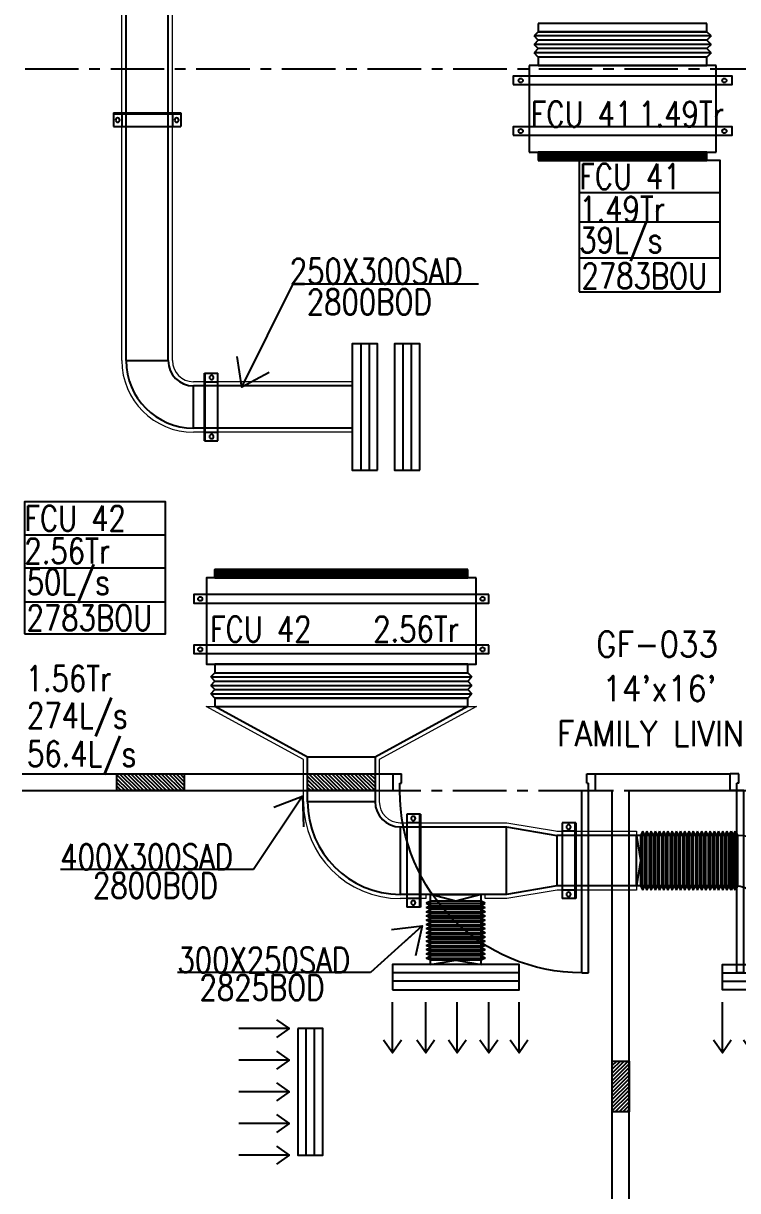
# Model space of a CAD drawing. Header units: millimetres. Extents: x -1288794 to 2153086, y -2701644 to -1335282.
# Drawn here: x 1116171 to 1120409, y -1507341 to -1500419 of the extents above; entities that cross this region are included whole.
import ezdxf

# ---------------------------------------------------------------- set-up
doc = ezdxf.new("R2010")
doc.units = ezdxf.units.MM
doc.header["$LTSCALE"] = 100
doc.linetypes.add('CENTER', pattern=[50.8, 31.75, -6.35, 6.35, -6.35])
for name, color, linetype in [('A-ANNO-TEXT', 8, 'Continuous'), ('A-DOOR', 4, 'Continuous'), ('A-GRID', 253, 'CENTER'), ('A-WALL-FULL', 8, 'Continuous'), ('AC-FD', 1, 'Continuous'), ('AC-SAD', 3, 'Continuous'), ('AC-SAD TEXT', 3, 'Continuous'), ('AC-WALL OPENING', 1, 'Continuous'), ('FCU-AC', 160, 'Continuous'), ('M-HANGER', 30, 'Continuous'), ('RETURN GRILL RIGHT', 1, 'Continuous'), ('SAD RIGHT', 3, 'Continuous'), ('SUPPLY GRILL RIGHT', 3, 'Continuous')]:
    doc.layers.add(name, color=color, linetype=linetype)
doc.layers.add('INSULATION', color=1, linetype='Continuous', lineweight=5)
doc.styles.add('ROMANS', font='romans.shx', dxfattribs={"width": 0.8})
doc.styles.add('SIMPLEX', font='simplex.shx', dxfattribs={"width": 0.8})
doc.dimstyles.new('100 of DIM2', dxfattribs={"dimscale": 0, "dimtxt": 200, "dimasz": 150, "dimexe": 75, "dimexo": 200, "dimgap": 75, "dimtad": 1, "dimdec": 0, "dimrnd": 5, "dimzin": 0, "dimdsep": 46, "dimtxsty": 'ROMANS', "dimblk": 'ARCHTICK', "dimcen": 100, "dimclrd": 94, "dimclre": 94, "dimclrt": 2, "dimadec": 0, "dimazin": 0, "dimtfac": 1, "dimtdec": 0, "dimtofl": 0, "dimtmove": 2, "dimatfit": 3, "dimldrblk": 'OPEN90', "dimfxl": 75, "dimtolj": 1, "dimtzin": 0, "dimarcsym": 0})

# ---------------------------------------------------------------- blocks, each defined once
blk = doc.blocks.new('D-120-R1')
for p, q in [((-80, 1180), (-40, 1180)), ((-80, 1180), (-80, 100)), ((-40, 1180), (-40, 55)), ((-1200, 100), (-1160, 100)), ((-1200, 100), (-1200, 0)), ((-1160, 100), (-1160, 55)), ((-80, 100), (0, 100)), ((0, 100), (0, 0)), ((-1160, 55), (-1150, 55)), ((-1150, 55), (-1150, 0)), ((-50, 55), (-40, 55)), ((-50, 55), (-50, 0)), ((-50, 0), (0, 0)), ((-1200, 0), (-1150, 0))]:
    blk.add_line(p, q)
at = {"linetype": 'Continuous'}
blk.add_arc((-80, 100), 1080, 90, 180, dxfattribs=at)
blk = doc.blocks.new('_ArchTick')
at = {"color": 0, "linetype": 'ByBlock', "const_width": 0.15}
blk.add_lwpolyline([(-0.5, -0.5), (0.5, 0.5)], dxfattribs=at)
blk = doc.blocks.new('fcu-1    1.5 tr')
h = blk.add_hatch()
h.set_pattern_fill('NET', color=3)
h.paths.add_polyline_path([(78733.2, -1589178.7), (77733.2, -1589178.7), (77733.2, -1589228.7), (78733.2, -1589228.7)])
at = {"color": 3}
blk.add_lwpolyline([(77733.2, -1589228.7), (78733.2, -1589228.7), (78733.2, -1589178.7), (77733.2, -1589178.7)], close=True, dxfattribs=at)
at = {"layer": 'FCU-AC', "color": 1}
for p, q in [((78733.2, -1588415.7), (77733.2, -1588415.7)), ((77733.2, -1588415.7), (77733.2, -1588465.7)), ((78733.2, -1588465.7), (78733.2, -1588415.7)), ((77733.2, -1588465.7), (78733.2, -1588465.7)), ((78733.2, -1588615.7), (77733.2, -1588615.7)), ((77733.2, -1588615.7), (77733.2, -1588665.7)), ((77733.2, -1588665.7), (78733.2, -1588665.7)), ((78733.2, -1588665.7), (78733.2, -1588615.7))]:
    blk.add_line(p, q, dxfattribs=at)
at = {"layer": 'FCU-AC', "color": 5}
for p, q in [((77733.2, -1588465.7), (77708.2, -1588490.7)), ((78758.2, -1588490.7), (77708.2, -1588490.7)), ((77733.2, -1588515.7), (77708.2, -1588490.7)), ((77733.2, -1588515.7), (77708.2, -1588540.7)), ((78733.2, -1588515.7), (77733.2, -1588515.7)), ((78758.2, -1588490.7), (78733.2, -1588465.7)), ((78758.2, -1588490.7), (78733.2, -1588515.7)), ((78758.2, -1588540.7), (78733.2, -1588515.7)), ((78758.2, -1588540.7), (77708.2, -1588540.7)), ((77733.2, -1588565.7), (77708.2, -1588540.7)), ((77733.2, -1588565.7), (77708.2, -1588590.7)), ((78758.2, -1588590.7), (77708.2, -1588590.7)), ((77733.2, -1588615.7), (77708.2, -1588590.7)), ((78733.2, -1588565.7), (77733.2, -1588565.7)), ((78758.2, -1588540.7), (78733.2, -1588565.7)), ((78758.2, -1588590.7), (78733.2, -1588565.7)), ((78758.2, -1588590.7), (78733.2, -1588615.7))]:
    blk.add_line(p, q, dxfattribs=at)
at = {"layer": 'FCU-AC'}
for p, q in [((78733.2, -1588465.7), (77733.2, -1588465.7)), ((78788.2, -1588665.7), (77678.2, -1588665.7)), ((77678.2, -1588665.7), (77678.2, -1589178.7)), ((78788.2, -1589178.7), (78788.2, -1588665.7)), ((77678.2, -1589178.7), (78788.2, -1589178.7))]:
    blk.add_line(p, q, dxfattribs=at)
at = {"layer": 'FCU-AC', "color": 2}
for p, q in [((78733.2, -1588515.7), (77733.2, -1588515.7)), ((78733.2, -1588565.7), (77733.2, -1588565.7))]:
    blk.add_line(p, q, dxfattribs=at)
at = {"layer": 'FCU-AC', "color": 6}
for points in [[(77583.2, -1588778.7), (78883.2, -1588778.7), (78883.2, -1588728.7), (77583.2, -1588728.7)], [(77583.2, -1589078.7), (78883.2, -1589078.7), (78883.2, -1589028.7), (77583.2, -1589028.7)]]:
    blk.add_lwpolyline(points, close=True, dxfattribs=at)
for centre in [(77629.1, -1588754.6), (78837.3, -1588754.6), (77629.1, -1589054.6), (78837.3, -1589054.6)]:
    blk.add_circle(centre, 12.5, dxfattribs=at)
blk = doc.blocks.new('fcu 2.5 tr')
h = blk.add_hatch()
h.set_pattern_fill('NET', color=3)
h.paths.add_polyline_path([(83171.5, -1587743.1), (81671.5, -1587743.1), (81671.5, -1587793.1), (83171.5, -1587793.1)])
at = {"layer": 'FCU-AC', "color": 1}
for p, q in [((83171.5, -1586980.1), (81671.5, -1586980.1)), ((81671.5, -1586980.1), (81671.5, -1587030.1)), ((83171.5, -1587030.1), (83171.5, -1586980.1)), ((81671.5, -1587030.1), (83171.5, -1587030.1)), ((83171.5, -1587180.1), (81671.5, -1587180.1)), ((81671.5, -1587180.1), (81671.5, -1587230.1)), ((83171.5, -1587230.1), (83171.5, -1587180.1)), ((81671.5, -1587230.1), (83171.5, -1587230.1))]:
    blk.add_line(p, q, dxfattribs=at)
at = {"layer": 'FCU-AC'}
for p, q in [((81671.5, -1587030.1), (81646.5, -1587055.1)), ((83196.5, -1587055.1), (81646.5, -1587055.1)), ((81671.5, -1587080.1), (81646.5, -1587055.1)), ((83171.5, -1587030.1), (81671.5, -1587030.1)), ((83196.5, -1587055.1), (83171.5, -1587030.1)), ((83196.5, -1587055.1), (83171.5, -1587080.1)), ((81671.5, -1587080.1), (81646.5, -1587105.1)), ((83196.5, -1587105.1), (81646.5, -1587105.1)), ((81671.5, -1587130.1), (81646.5, -1587105.1)), ((81671.5, -1587130.1), (81646.5, -1587155.1)), ((83171.5, -1587080.1), (81671.5, -1587080.1)), ((83171.5, -1587080.1), (81671.5, -1587080.1)), ((83171.5, -1587130.1), (81671.5, -1587130.1)), ((83171.5, -1587130.1), (81671.5, -1587130.1)), ((83196.5, -1587105.1), (83171.5, -1587080.1)), ((83196.5, -1587105.1), (83171.5, -1587130.1)), ((83196.5, -1587155.1), (83171.5, -1587130.1)), ((83196.5, -1587155.1), (81646.5, -1587155.1)), ((81671.5, -1587180.1), (81646.5, -1587155.1)), ((83196.5, -1587155.1), (83171.5, -1587180.1))]:
    blk.add_line(p, q, dxfattribs=at)
blk.add_lwpolyline([(81621.5, -1587743.1), (83221.5, -1587743.1), (83221.5, -1587230.1), (81621.5, -1587230.1)], close=True, dxfattribs=at)
at = {"layer": 'FCU-AC', "color": 6}
for points in [[(81546.5, -1587343.1), (83296.5, -1587343.1), (83296.5, -1587293.1), (81546.5, -1587293.1)], [(81546.5, -1587643.1), (83296.5, -1587643.1), (83296.5, -1587593.1), (81546.5, -1587593.1)]]:
    blk.add_lwpolyline(points, close=True, dxfattribs=at)
at = {"layer": 'FCU-AC', "color": 3}
blk.add_lwpolyline([(81671.5, -1587793.1), (83171.5, -1587793.1), (83171.5, -1587743.1), (81671.5, -1587743.1)], close=True, dxfattribs=at)
at = {"layer": 'FCU-AC', "color": 6}
for centre in [(81584, -1587318.1), (83259, -1587318.1), (81584, -1587618.1), (83259, -1587618.1)]:
    blk.add_circle(centre, 12.5, dxfattribs=at)
blk = doc.blocks.new('*U330')
at = {"linetype": 'Continuous'}
for p, q in [((-37.5, -132.2), (-37.5, 267.8)), ((42.5, 267.8), (-37.5, 267.8)), ((42.5, 217.8), (-37.5, 217.8)), ((37.5, -132.2), (37.5, 267.8)), ((42.5, -132.2), (42.5, 267.8)), ((42.5, -82.2), (-37.5, -82.2)), ((42.5, -132.2), (-37.5, -132.2))]:
    blk.add_line(p, q, dxfattribs=at)
for centre in [(0, 242.8), (0, -107.2)]:
    blk.add_circle(centre, 12.5, dxfattribs=at)
blk = doc.blocks.new('*U639')
at = {"linetype": 'Continuous'}
for p, q in [((-37.5, -150.3), (-37.5, 399.7)), ((42.5, 399.7), (-37.5, 399.7)), ((42.5, 349.7), (-37.5, 349.7)), ((37.5, -150.3), (37.5, 399.7)), ((42.5, -150.3), (42.5, 399.7)), ((42.5, -100.3), (-37.5, -100.3)), ((42.5, -150.3), (-37.5, -150.3))]:
    blk.add_line(p, q, dxfattribs=at)
for centre in [(0, 374.7), (0, -125.3)]:
    blk.add_circle(centre, 12.5, dxfattribs=at)
blk = doc.blocks.new('*U640')
at = {"linetype": 'Continuous'}
for p, q in [((-37.5, -100.3), (-37.5, 349.7)), ((42.5, 349.7), (-37.5, 349.7)), ((37.5, -100.3), (37.5, 349.7)), ((42.5, -100.3), (42.5, 349.7)), ((42.5, 299.7), (-37.5, 299.7)), ((42.5, -50.3), (-37.5, -50.3)), ((42.5, -100.3), (-37.5, -100.3))]:
    blk.add_line(p, q, dxfattribs=at)
for centre in [(0, 324.7), (0, -75.3)]:
    blk.add_circle(centre, 12.5, dxfattribs=at)
blk = doc.blocks.new('grill')
at = {"layer": 'SUPPLY GRILL RIGHT'}
for p, q in [((665706.2, -1490216.7), (665656.2, -1490216.7)), ((665656.2, -1490216.7), (665656.2, -1490966.7)), ((665756.2, -1490216.7), (665706.2, -1490216.7)), ((665706.2, -1490216.7), (665706.2, -1490966.7))]:
    blk.add_line(p, q, dxfattribs=at)
blk.add_lwpolyline([(665756.2, -1490966.7), (665756.2, -1490216.7), (665606.2, -1490216.7), (665606.2, -1490966.7)], close=True, dxfattribs=at)
blk = doc.blocks.new('grillreturn')
at = {"layer": 'RETURN GRILL RIGHT'}
for p, q in [((665656.2, -1489443.6), (665656.2, -1490193.6)), ((665706.2, -1489443.6), (665706.2, -1490193.6))]:
    blk.add_line(p, q, dxfattribs=at)
blk.add_lwpolyline([(665756.2, -1490193.6), (665756.2, -1489443.6), (665606.2, -1489443.6), (665606.2, -1490193.6)], close=True, dxfattribs=at)
blk = doc.blocks.new('*U713')
at = {"linetype": 'Continuous'}
for p, q in [((-37.5, -206.3), (-37.5, 193.7)), ((42.5, 193.7), (-37.5, 193.7)), ((42.5, 143.7), (-37.5, 143.7)), ((37.5, -206.3), (37.5, 193.7)), ((42.5, -206.3), (42.5, 193.7)), ((42.5, -156.3), (-37.5, -156.3)), ((42.5, -206.3), (-37.5, -206.3))]:
    blk.add_line(p, q, dxfattribs=at)
for centre in [(0, 168.7), (0, -181.3)]:
    blk.add_circle(centre, 12.5, dxfattribs=at)
blk = doc.blocks.new('SUPPLY GRILL RIGHT')
at = {"layer": 'SUPPLY GRILL RIGHT'}
for p, q in [((375, 25), (-375, 25)), ((375, -25), (375, 25)), ((375, -25), (-375, -25)), ((375, -75), (375, -25))]:
    blk.add_line(p, q, dxfattribs=at)
blk.add_lwpolyline([(-375, -75), (375, -75), (375, 75), (-375, 75)], close=True, dxfattribs=at)
for points in [[(-375, -450), (-375, -150)], [(-178.5, -450), (-178.5, -150)], [(9, -450), (9, -150)], [(196.5, -450), (196.5, -150)], [(375, -450), (375, -150)]]:
    blk.add_leader(points, dimstyle='100 of DIM2', override={"dimscale": 1, "dimasz": 75, "dimtad": 0, "dimclrd": 0, "dimfxl": 0.2}, dxfattribs=at)
blk = doc.blocks.new('RETURN GRILL RIGHT')
at = {"layer": 'RETURN GRILL RIGHT'}
for p, q in [((375, 25), (-375, 25)), ((375, -25), (-375, -25))]:
    blk.add_line(p, q, dxfattribs=at)
blk.add_lwpolyline([(-375, -75), (375, -75), (375, 75), (-375, 75)], close=True, dxfattribs=at)
for points in [[(-375, -125), (-375, -425)], [(-187.5, -125), (-187.5, -425)], [(0, -125), (0, -425)], [(187.5, -125), (187.5, -425)], [(375, -125), (375, -425)]]:
    blk.add_leader(points, dimstyle='100 of DIM2', override={"dimscale": 1, "dimasz": 75, "dimtad": 0, "dimclrd": 0, "dimfxl": 0.2}, dxfattribs=at)

msp = doc.modelspace()

# ---------------------------------------------------------------- hatches: boundary and pattern name
at = {"layer": 'AC-FD', "linetype": 'ByBlock'}
h = msp.add_hatch(dxfattribs=at)
h.set_pattern_fill('ANSI31', color=256, scale=5, angle=90, style=0)
h.set_pattern_definition([(135, (-473561.494, -1566908.653), (-11.22532015, -11.22532015), [])])
h.paths.add_polyline_path([(1118257.6, -1504968.7), (1118257.6, -1504868.7), (1117857.6, -1504868.6), (1117857.6, -1504968.6)])
at = {"layer": 'AC-WALL OPENING', "linetype": 'ByBlock'}
h = msp.add_hatch(dxfattribs=at)
h.set_pattern_fill('ANSI31', color=256, scale=5, angle=-90, style=0)
h.set_pattern_definition([(315, (2708425.962, -1442928.635), (11.22532015, 11.22532015), [])])
h.paths.add_polyline_path([(1116726, -1504868.6), (1116726, -1504968.6), (1117126, -1504968.6), (1117126, -1504868.6)])
h = msp.add_hatch(dxfattribs=at)
h.set_pattern_fill('ANSI31', color=256, scale=5, angle=-180, style=0)
h.set_pattern_definition([(225, (1181704.903, -3098542.266), (11.22532015, -11.22532015), [])])
h.paths.add_polyline_path([(1119764.9, -1506572.3), (1119664.9, -1506572.3), (1119664.9, -1506872.3), (1119764.9, -1506872.3)])

# ---------------------------------------------------------------- linework, layer by layer
at = {"layer": 'A-GRID', "ltscale": 0.1}
for p, q in [((1086209.1, -1500687.6), (1129748.7, -1500687.6)), ((1086207.7, -1504968.6), (1129747.3, -1504968.6))]:
    msp.add_line(p, q, dxfattribs=at)
at = {"layer": 'A-WALL-FULL', "ltscale": 3}
for p, q in [((1116164.9, -1504868.6), (1118364.9, -1504868.6)), ((1118364.9, -1504968.6), (1118364.9, -1504868.6)), ((1119564.9, -1504868.6), (1120364.9, -1504868.6)), ((1119564.9, -1504968.6), (1119564.9, -1504868.6)), ((1120364.9, -1504968.6), (1120364.9, -1504868.6)), ((1116164.9, -1504968.6), (1118364.9, -1504968.6)), ((1119564.9, -1504968.6), (1119664.9, -1504968.6)), ((1119664.9, -1509068.6), (1119664.9, -1504968.6)), ((1119764.9, -1504968.6), (1120364.9, -1504968.6)), ((1119764.9, -1509068.6), (1119764.9, -1504968.6))]:
    msp.add_line(p, q, dxfattribs=at)
at = {"layer": 'AC-FD', "linetype": 'ByBlock', "elevation": 0}
msp.add_lwpolyline([(1117857.6, -1504968.6), (1117857.6, -1504868.6), (1118257.6, -1504868.7), (1118257.6, -1504968.7)], close=True, dxfattribs=at)
at = {"layer": 'AC-SAD'}
for p, q in [((1116780.4, -1502418.6), (1116780.4, -1498858.6)), ((1117030.4, -1502418.6), (1117030.4, -1498858.6)), ((1116780.4, -1502418.6), (1117030.4, -1502418.6)), ((1117180.4, -1502818.6), (1117180.4, -1502568.6)), ((1118122.5, -1502568.6), (1117180.4, -1502568.6)), ((1118122.5, -1502818.6), (1117180.4, -1502818.6)), ((1117857.6, -1504769.3), (1117307.6, -1504469.3)), ((1118807.6, -1504469.3), (1118257.6, -1504769.3)), ((1118257.6, -1504769.3), (1117857.6, -1504769.3)), ((1117857.6, -1505034.4), (1117857.6, -1504769.3)), ((1118257.6, -1504769.3), (1118257.6, -1505034.4)), ((1118257.6, -1505034.4), (1117857.6, -1505034.4)), ((1118407.6, -1505183.8), (1118407.6, -1505583.8)), ((1118407.6, -1505183.8), (1119036.7, -1505183.8)), ((1119036.7, -1505583.8), (1119036.7, -1505183.8)), ((1119036.7, -1505183.8), (1119336.7, -1505233.8)), ((1120393.1, -1505233.8, 0), (1119336.7, -1505233.8, 0)), ((1119336.7, -1505233.8), (1119336.7, -1505533.8)), ((1119808.1, -1505533.8), (1119808.1, -1505233.8, 0)), ((1119808.1, -1505233.8, 0), (1119833.1, -1505383.8, 0)), ((1119845.6, -1505208.8, 0), (1119833.1, -1505233.8, 0)), ((1119833.1, -1505233.8, 0), (1119833.1, -1505533.8, 0)), ((1119845.6, -1505558.8), (1119845.6, -1505208.8, 0)), ((1119858.1, -1505233.8, 0), (1119845.6, -1505208.8, 0)), ((1119870.6, -1505208.8, 0), (1119858.1, -1505233.8, 0)), ((1119858.1, -1505233.8, 0), (1119858.1, -1505533.8, 0)), ((1119870.6, -1505558.8), (1119870.6, -1505208.8, 0)), ((1119883.1, -1505233.8, 0), (1119870.6, -1505208.8, 0)), ((1119895.6, -1505208.8, 0), (1119883.1, -1505233.8, 0)), ((1119883.1, -1505233.8, 0), (1119883.1, -1505533.8, 0)), ((1119895.6, -1505558.8), (1119895.6, -1505208.8, 0)), ((1119908.1, -1505233.8, 0), (1119895.6, -1505208.8, 0)), ((1119920.6, -1505208.8, 0), (1119908.1, -1505233.8, 0)), ((1119908.1, -1505233.8, 0), (1119908.1, -1505533.8, 0)), ((1119920.6, -1505558.8), (1119920.6, -1505208.8, 0)), ((1119933.1, -1505233.8, 0), (1119920.6, -1505208.8, 0)), ((1119945.6, -1505208.8, 0), (1119933.1, -1505233.8, 0)), ((1119933.1, -1505233.8, 0), (1119933.1, -1505533.8, 0)), ((1119945.6, -1505558.8), (1119945.6, -1505208.8, 0)), ((1119958.1, -1505233.8, 0), (1119945.6, -1505208.8, 0)), ((1119970.6, -1505208.8, 0), (1119958.1, -1505233.8, 0)), ((1119958.1, -1505233.8, 0), (1119958.1, -1505533.8, 0)), ((1119970.6, -1505558.8), (1119970.6, -1505208.8, 0)), ((1119983.1, -1505233.8, 0), (1119970.6, -1505208.8, 0)), ((1119995.6, -1505208.8, 0), (1119983.1, -1505233.8, 0)), ((1119983.1, -1505233.8, 0), (1119983.1, -1505533.8, 0)), ((1119995.6, -1505558.8), (1119995.6, -1505208.8, 0)), ((1120008.1, -1505233.8, 0), (1119995.6, -1505208.8, 0)), ((1120020.6, -1505208.8, 0), (1120008.1, -1505233.8, 0)), ((1120008.1, -1505233.8, 0), (1120008.1, -1505533.8, 0)), ((1120020.6, -1505558.8), (1120020.6, -1505208.8, 0)), ((1120033.1, -1505233.8, 0), (1120020.6, -1505208.8, 0)), ((1120045.6, -1505208.8, 0), (1120033.1, -1505233.8, 0)), ((1120033.1, -1505233.8, 0), (1120033.1, -1505533.8, 0)), ((1120045.6, -1505558.8), (1120045.6, -1505208.8, 0)), ((1120058.1, -1505233.8, 0), (1120045.6, -1505208.8, 0)), ((1120070.6, -1505208.8, 0), (1120058.1, -1505233.8, 0)), ((1120058.1, -1505233.8, 0), (1120058.1, -1505533.8, 0)), ((1120070.6, -1505558.8), (1120070.6, -1505208.8, 0)), ((1120083.1, -1505233.8, 0), (1120070.6, -1505208.8, 0)), ((1120095.6, -1505208.8, 0), (1120083.1, -1505233.8, 0)), ((1120083.1, -1505233.8, 0), (1120083.1, -1505533.8, 0)), ((1120095.6, -1505558.8), (1120095.6, -1505208.8, 0)), ((1120108.1, -1505233.8, 0), (1120095.6, -1505208.8, 0)), ((1120120.6, -1505208.8, 0), (1120108.1, -1505233.8, 0)), ((1120108.1, -1505233.8, 0), (1120108.1, -1505533.8, 0)), ((1120120.6, -1505558.8), (1120120.6, -1505208.8, 0)), ((1120133.1, -1505233.8, 0), (1120120.6, -1505208.8, 0)), ((1120145.6, -1505208.8, 0), (1120133.1, -1505233.8, 0)), ((1120133.1, -1505233.8, 0), (1120133.1, -1505533.8, 0)), ((1120145.6, -1505558.8), (1120145.6, -1505208.8, 0)), ((1120158.1, -1505233.8, 0), (1120145.6, -1505208.8, 0)), ((1120170.6, -1505208.8, 0), (1120158.1, -1505233.8, 0)), ((1120158.1, -1505233.8, 0), (1120158.1, -1505533.8, 0)), ((1120170.6, -1505558.8), (1120170.6, -1505208.8, 0)), ((1120183.1, -1505233.8, 0), (1120170.6, -1505208.8, 0)), ((1120195.6, -1505208.8, 0), (1120183.1, -1505233.8, 0)), ((1120183.1, -1505233.8, 0), (1120183.1, -1505533.8, 0)), ((1120195.6, -1505558.8), (1120195.6, -1505208.8, 0)), ((1120208.1, -1505233.8, 0), (1120195.6, -1505208.8, 0)), ((1120220.6, -1505208.8, 0), (1120208.1, -1505233.8, 0)), ((1120208.1, -1505233.8, 0), (1120208.1, -1505533.8, 0)), ((1120220.6, -1505558.8), (1120220.6, -1505208.8, 0)), ((1120233.1, -1505233.8, 0), (1120220.6, -1505208.8, 0)), ((1120245.6, -1505208.8, 0), (1120233.1, -1505233.8, 0)), ((1120233.1, -1505233.8, 0), (1120233.1, -1505533.8, 0)), ((1120245.6, -1505558.8), (1120245.6, -1505208.8, 0)), ((1120258.1, -1505233.8, 0), (1120245.6, -1505208.8, 0)), ((1120270.6, -1505208.8, 0), (1120258.1, -1505233.8, 0)), ((1120258.1, -1505233.8, 0), (1120258.1, -1505533.8, 0)), ((1120270.6, -1505558.8), (1120270.6, -1505208.8, 0)), ((1120283.1, -1505233.8, 0), (1120270.6, -1505208.8, 0)), ((1120295.6, -1505208.8, 0), (1120283.1, -1505233.8, 0)), ((1120283.1, -1505233.8, 0), (1120283.1, -1505533.8, 0)), ((1120295.6, -1505558.8), (1120295.6, -1505208.8, 0)), ((1120308.1, -1505233.8, 0), (1120295.6, -1505208.8, 0)), ((1120320.6, -1505208.8, 0), (1120308.1, -1505233.8, 0)), ((1120308.1, -1505233.8, 0), (1120308.1, -1505533.8, 0)), ((1120320.6, -1505558.8), (1120320.6, -1505208.8, 0)), ((1120333.1, -1505233.8, 0), (1120320.6, -1505208.8, 0)), ((1120345.6, -1505208.8, 0), (1120333.1, -1505233.8, 0)), ((1120333.1, -1505233.8, 0), (1120333.1, -1505533.8, 0)), ((1120345.6, -1505558.8), (1120345.6, -1505208.8, 0)), ((1120358.1, -1505233.8, 0), (1120345.6, -1505208.8, 0)), ((1120358.1, -1505233.8), (1120370.6, -1505208.8)), ((1120358.1, -1505533.8), (1120358.1, -1505233.8)), ((1120370.6, -1505558.8), (1120370.6, -1505208.8, 0)), ((1120370.6, -1505208.8), (1120383.1, -1505233.8)), ((1120383.1, -1505233.8), (1120395.6, -1505208.8)), ((1120383.1, -1505533.8), (1120383.1, -1505233.8)), ((1120383.1, -1505233.8), (1120383.1, -1505533.8)), ((1120395.6, -1505558.8), (1120395.6, -1505208.8, 0)), ((1120395.6, -1505208.8), (1120408.1, -1505233.8)), ((1120408.1, -1505233.8), (1120408.1, -1505533.8)), ((1119833.1, -1505383.8, 0), (1119808.1, -1505533.8, 0)), ((1119336.7, -1505533.8), (1119036.7, -1505583.8)), ((1120393.1, -1505533.8), (1119336.7, -1505533.8)), ((1119833.1, -1505533.8, 0), (1119845.6, -1505558.8, 0)), ((1119845.6, -1505558.8, 0), (1119858.1, -1505533.8, 0)), ((1119858.1, -1505533.8, 0), (1119870.6, -1505558.8, 0)), ((1119870.6, -1505558.8, 0), (1119883.1, -1505533.8, 0)), ((1119883.1, -1505533.8, 0), (1119895.6, -1505558.8, 0)), ((1119895.6, -1505558.8, 0), (1119908.1, -1505533.8, 0)), ((1119908.1, -1505533.8, 0), (1119920.6, -1505558.8, 0)), ((1119920.6, -1505558.8, 0), (1119933.1, -1505533.8, 0)), ((1119933.1, -1505533.8, 0), (1119945.6, -1505558.8, 0)), ((1119945.6, -1505558.8, 0), (1119958.1, -1505533.8, 0)), ((1119958.1, -1505533.8, 0), (1119970.6, -1505558.8, 0)), ((1119970.6, -1505558.8, 0), (1119983.1, -1505533.8, 0)), ((1119983.1, -1505533.8, 0), (1119995.6, -1505558.8, 0)), ((1119995.6, -1505558.8, 0), (1120008.1, -1505533.8, 0)), ((1120008.1, -1505533.8, 0), (1120020.6, -1505558.8, 0)), ((1120020.6, -1505558.8, 0), (1120033.1, -1505533.8, 0)), ((1120033.1, -1505533.8, 0), (1120045.6, -1505558.8, 0)), ((1120045.6, -1505558.8, 0), (1120058.1, -1505533.8, 0)), ((1120058.1, -1505533.8, 0), (1120070.6, -1505558.8, 0)), ((1120070.6, -1505558.8, 0), (1120083.1, -1505533.8, 0)), ((1120083.1, -1505533.8, 0), (1120095.6, -1505558.8, 0)), ((1120095.6, -1505558.8, 0), (1120108.1, -1505533.8, 0)), ((1120108.1, -1505533.8, 0), (1120120.6, -1505558.8, 0)), ((1120120.6, -1505558.8, 0), (1120133.1, -1505533.8, 0)), ((1120133.1, -1505533.8, 0), (1120145.6, -1505558.8, 0)), ((1120145.6, -1505558.8, 0), (1120158.1, -1505533.8, 0)), ((1120158.1, -1505533.8, 0), (1120170.6, -1505558.8, 0)), ((1120170.6, -1505558.8, 0), (1120183.1, -1505533.8, 0)), ((1120183.1, -1505533.8, 0), (1120195.6, -1505558.8, 0)), ((1120195.6, -1505558.8, 0), (1120208.1, -1505533.8, 0)), ((1120208.1, -1505533.8, 0), (1120220.6, -1505558.8, 0)), ((1120220.6, -1505558.8, 0), (1120233.1, -1505533.8, 0)), ((1120233.1, -1505533.8, 0), (1120245.6, -1505558.8, 0)), ((1120245.6, -1505558.8, 0), (1120258.1, -1505533.8, 0)), ((1120258.1, -1505533.8, 0), (1120270.6, -1505558.8, 0)), ((1120270.6, -1505558.8, 0), (1120283.1, -1505533.8, 0)), ((1120283.1, -1505533.8, 0), (1120295.6, -1505558.8, 0)), ((1120295.6, -1505558.8, 0), (1120308.1, -1505533.8, 0)), ((1120308.1, -1505533.8, 0), (1120320.6, -1505558.8, 0)), ((1120320.6, -1505558.8, 0), (1120333.1, -1505533.8, 0)), ((1120333.1, -1505533.8, 0), (1120345.6, -1505558.8, 0)), ((1120345.6, -1505558.8, 0), (1120358.1, -1505533.8, 0)), ((1120370.6, -1505558.8), (1120358.1, -1505533.8)), ((1120383.1, -1505533.8), (1120370.6, -1505558.8)), ((1120395.6, -1505558.8), (1120383.1, -1505533.8)), ((1120408.1, -1505533.8), (1120395.6, -1505558.8)), ((1119036.7, -1505583.8), (1118407.6, -1505583.8, 0)), ((1118586.7, -1505998.9), (1118586.7, -1505583.8)), ((1118736.7, -1505623.9), (1118586.7, -1505583.8)), ((1118586.7, -1505583.8), (1118886.7, -1505583.8)), ((1118886.7, -1505583.8), (1118736.7, -1505623.9)), ((1118886.7, -1505998.9), (1118886.7, -1505583.8)), ((1118586.7, -1505623.9), (1118561.7, -1505636.4)), ((1118561.7, -1505636.4), (1118911.7, -1505636.4)), ((1118561.7, -1505636.4), (1118586.7, -1505648.9)), ((1118561.7, -1505661.4), (1118586.7, -1505648.9)), ((1118561.7, -1505661.4), (1118911.7, -1505661.4)), ((1118586.7, -1505673.9), (1118561.7, -1505661.4)), ((1118561.7, -1505686.4), (1118586.7, -1505673.9)), ((1118886.7, -1505623.9), (1118586.7, -1505623.9)), ((1118586.7, -1505648.9), (1118886.7, -1505648.9)), ((1118886.7, -1505673.9), (1118586.7, -1505673.9)), ((1118911.7, -1505636.4), (1118886.7, -1505623.9)), ((1118886.7, -1505648.9), (1118911.7, -1505636.4)), ((1118886.7, -1505648.9), (1118911.7, -1505661.4)), ((1118911.7, -1505661.4), (1118886.7, -1505673.9)), ((1118886.7, -1505673.9), (1118911.7, -1505686.4)), ((1118561.7, -1505686.4), (1118911.7, -1505686.4)), ((1118586.7, -1505698.9), (1118561.7, -1505686.4)), ((1118561.7, -1505711.4), (1118586.7, -1505698.9)), ((1118561.7, -1505711.4), (1118911.7, -1505711.4)), ((1118586.7, -1505723.9), (1118561.7, -1505711.4)), ((1118561.7, -1505736.4), (1118586.7, -1505723.9)), ((1118561.7, -1505736.4), (1118911.7, -1505736.4)), ((1118586.7, -1505748.9), (1118561.7, -1505736.4)), ((1118886.7, -1505698.9), (1118586.7, -1505698.9)), ((1118886.7, -1505723.9), (1118586.7, -1505723.9)), ((1118911.7, -1505686.4), (1118886.7, -1505698.9)), ((1118886.7, -1505698.9), (1118911.7, -1505711.4)), ((1118911.7, -1505711.4), (1118886.7, -1505723.9)), ((1118886.7, -1505723.9), (1118911.7, -1505736.4)), ((1118911.7, -1505736.4), (1118886.7, -1505748.9)), ((1118561.7, -1505761.4), (1118586.7, -1505748.9)), ((1118561.7, -1505761.4), (1118911.7, -1505761.4)), ((1118586.7, -1505773.9), (1118561.7, -1505761.4)), ((1118561.7, -1505786.4), (1118586.7, -1505773.9)), ((1118561.7, -1505786.4), (1118911.7, -1505786.4)), ((1118586.7, -1505798.9), (1118561.7, -1505786.4)), ((1118561.7, -1505811.4), (1118586.7, -1505798.9)), ((1118561.7, -1505811.4), (1118911.7, -1505811.4)), ((1118586.7, -1505823.9), (1118561.7, -1505811.4)), ((1118886.7, -1505748.9), (1118586.7, -1505748.9)), ((1118886.7, -1505773.9), (1118586.7, -1505773.9)), ((1118886.7, -1505798.9), (1118586.7, -1505798.9)), ((1118886.7, -1505748.9), (1118911.7, -1505761.4)), ((1118911.7, -1505761.4), (1118886.7, -1505773.9)), ((1118886.7, -1505773.9), (1118911.7, -1505786.4)), ((1118911.7, -1505786.4), (1118886.7, -1505798.9)), ((1118886.7, -1505798.9), (1118911.7, -1505811.4)), ((1118911.7, -1505811.4), (1118886.7, -1505823.9)), ((1118561.7, -1505836.4), (1118586.7, -1505823.9)), ((1118561.7, -1505836.4), (1118911.7, -1505836.4)), ((1118586.7, -1505848.9), (1118561.7, -1505836.4)), ((1118561.7, -1505861.4), (1118586.7, -1505848.9)), ((1118561.7, -1505861.4), (1118911.7, -1505861.4)), ((1118586.7, -1505873.9), (1118561.7, -1505861.4)), ((1118561.7, -1505886.4), (1118586.7, -1505873.9)), ((1118886.7, -1505823.9), (1118586.7, -1505823.9)), ((1118886.7, -1505848.9), (1118586.7, -1505848.9)), ((1118886.7, -1505873.9), (1118586.7, -1505873.9)), ((1118886.7, -1505823.9), (1118911.7, -1505836.4)), ((1118911.7, -1505836.4), (1118886.7, -1505848.9)), ((1118886.7, -1505848.9), (1118911.7, -1505861.4)), ((1118911.7, -1505861.4), (1118886.7, -1505873.9)), ((1118886.7, -1505873.9), (1118911.7, -1505886.4)), ((1118561.7, -1505886.4), (1118911.7, -1505886.4)), ((1118586.7, -1505898.9), (1118561.7, -1505886.4)), ((1118561.7, -1505911.4), (1118586.7, -1505898.9)), ((1118561.7, -1505911.4), (1118911.7, -1505911.4)), ((1118586.7, -1505923.9), (1118561.7, -1505911.4)), ((1118561.7, -1505936.4), (1118586.7, -1505923.9)), ((1118561.7, -1505936.4), (1118911.7, -1505936.4)), ((1118586.7, -1505948.9), (1118561.7, -1505936.4)), ((1118561.7, -1505961.4), (1118586.7, -1505948.9)), ((1118886.7, -1505898.9), (1118586.7, -1505898.9)), ((1118886.7, -1505923.9), (1118586.7, -1505923.9)), ((1118886.7, -1505948.9), (1118586.7, -1505948.9)), ((1118911.7, -1505886.4), (1118886.7, -1505898.9)), ((1118886.7, -1505898.9), (1118911.7, -1505911.4)), ((1118911.7, -1505911.4), (1118886.7, -1505923.9)), ((1118886.7, -1505923.9), (1118911.7, -1505936.4)), ((1118911.7, -1505936.4), (1118886.7, -1505948.9)), ((1118886.7, -1505948.9), (1118911.7, -1505961.4)), ((1118561.7, -1505961.4), (1118911.7, -1505961.4)), ((1118586.7, -1505973.9), (1118561.7, -1505961.4)), ((1118586.7, -1505998.9), (1118736.7, -1505973.9)), ((1118886.7, -1505973.9), (1118586.7, -1505973.9)), ((1118886.7, -1505998.9), (1118586.7, -1505998.9)), ((1118736.7, -1505973.9), (1118886.7, -1505998.9)), ((1118911.7, -1505961.4), (1118886.7, -1505973.9))]:
    msp.add_line(p, q, dxfattribs=at)
for centre, radius, start, end in [((1117180.4, -1502418.6), 400, 180, 270), ((1117180.4, -1502418.6), 150, 180, 270), ((1118407.6, -1505033.8, 0), 550, 180, 270), ((1118407.6, -1505033.8, 0), 150, 180, 270), ((1120393.1, -1505683.8, 0), 450, 0, 90), ((1120393.1, -1505683.8, 0), 150, 0, 90)]:
    msp.add_arc(centre, radius, start, end, dxfattribs=at)
at = {"layer": 'AC-SAD TEXT'}
for p, q in [((1119469, -1501421.5), (1120306.1, -1501421.5)), ((1119469, -1501595.2), (1120306.1, -1501595.2)), ((1119469, -1501810), (1120306.1, -1501810)), ((1116177, -1503451.5), (1117014.1, -1503451.5)), ((1116177, -1503647.6), (1117014.1, -1503647.6)), ((1117903.7, -1503704.9), (1118740.8, -1503704.9)), ((1116177, -1503849.1), (1117014.1, -1503849.1))]:
    msp.add_line(p, q, dxfattribs=at)
for points in [[(1119469, -1502010.9), (1120306.1, -1502010.9), (1120306.1, -1501231.6), (1119469, -1501231.6)], [(1116177, -1504038.3), (1117014.1, -1504038.3), (1117014.1, -1503256.9), (1116177, -1503256.9)]]:
    msp.add_lwpolyline(points, close=True, dxfattribs=at)
at = {"layer": 'AC-WALL OPENING', "linetype": 'ByBlock'}
for points in [[(1117126, -1504868.6), (1117126, -1504968.6), (1116726, -1504968.6), (1116726, -1504868.6)], [(1119764.9, -1506872.3), (1119664.9, -1506872.3), (1119664.9, -1506572.3), (1119764.9, -1506572.3)]]:
    msp.add_lwpolyline(points, close=True, dxfattribs=at)
at = {"layer": 'INSULATION'}
for p, q in [((1116755.4, -1502418.6), (1116755.4, -1498858.6)), ((1117055.4, -1502418.6), (1117055.4, -1498858.6)), ((1118122.5, -1502543.6), (1117180.4, -1502543.6)), ((1118122.5, -1502843.6), (1117180.4, -1502843.6)), ((1117255.4, -1504469.3), (1117307.6, -1504469.3)), ((1117832.6, -1504784.1), (1117255.4, -1504469.3)), ((1118859.8, -1504469.3), (1118282.6, -1504784.1)), ((1118807.6, -1504469.3), (1118859.8, -1504469.3)), ((1117832.6, -1505034.4), (1117832.6, -1504784.1)), ((1118282.6, -1504784.1), (1118282.6, -1505034.4)), ((1118407.6, -1505158.8, 0), (1119038.8, -1505158.8)), ((1119038.8, -1505158.8), (1119340.9, -1505209.1)), ((1119336.7, -1505208.8), (1119808.1, -1505208.8)), ((1119808.1, -1505208.8), (1119808.1, -1505558.8)), ((1118561.7, -1505608.8), (1118561.7, -1505583.8)), ((1118911.7, -1505608.8), (1118911.7, -1505583.8)), ((1119338.8, -1505558.8), (1119038.8, -1505608.8)), ((1119808.1, -1505558.8), (1119338.8, -1505558.8)), ((1118561.7, -1505608.8), (1118407.6, -1505608.8, 0)), ((1119038.8, -1505608.8), (1118911.7, -1505608.8))]:
    msp.add_line(p, q, dxfattribs=at)
for centre, radius in [((1117180.4, -1502418.6), 425), ((1117180.4, -1502418.6), 125), ((1118407.6, -1505033.8, 0), 575), ((1118407.6, -1505033.8, 0), 125)]:
    msp.add_arc(centre, radius, 180, 270, dxfattribs=at)

# ---------------------------------------------------------------- block references
at = {"layer": 'A-DOOR', "ltscale": 3, "xscale": -1, "rotation": 180}
msp.add_blockref('D-120-R1', (1119564.9, -1504868.6), dxfattribs=at)
at = {"layer": 'A-DOOR', "ltscale": 3, "rotation": 180}
msp.add_blockref('D-120-R1', (1120364.9, -1504868.6), dxfattribs=at)
at = {"layer": 'FCU-AC'}
msp.add_blockref('fcu-1    1.5 tr', (1041492.9, 87997.1), dxfattribs=at)
at = {"layer": 'FCU-AC', "color": 3, "rotation": 180}
msp.add_blockref('fcu 2.5 tr', (1200479.2, -3091449.4), dxfattribs=at)
at = {"layer": 'M-HANGER', "xscale": -1}
for name, p, rotation in [('*U713', (1116911.7, -1500992.2), 270), ('*U639', (1118484.2, -1505259, 0), 180), ('*U640', (1119405.7, -1505259), 180)]:
    msp.add_blockref(name, p, dxfattribs=dict(at, rotation=rotation))
msp.add_blockref('*U330', (1117287.6, -1502761.5), dxfattribs=at)
at = {"layer": 'RETURN GRILL RIGHT', "rotation": 270}
msp.add_blockref('RETURN GRILL RIGHT', (1117873.7, -1506754.9), dxfattribs=at)
at = {"layer": 'SAD RIGHT'}
for name, p in [('grill', (452516.3, -12101.9)), ('grillreturn', (452766.3, -12875))]:
    msp.add_blockref(name, p, dxfattribs=at)
at = {"layer": 'SUPPLY GRILL RIGHT'}
msp.add_blockref('SUPPLY GRILL RIGHT', (1118736.7, -1506073.9), dxfattribs=at)
at = {"layer": 'SUPPLY GRILL RIGHT', "xscale": -1, "rotation": 359.9999999997788}
msp.add_blockref('SUPPLY GRILL RIGHT', (1120693.1, -1506073.9), dxfattribs=at)

# ---------------------------------------------------------------- texts
at = {"layer": 'A-ANNO-TEXT', "style": 'ROMANS', "width": 0.9}
for s, p in [('GF-033', (1119569, -1504174.8)), ("14'x16'", (1119606.5, -1504437.6)), ('FAMILY LIVING', (1119336.4, -1504705.1))]:
    msp.add_text(s, height=150, dxfattribs=at).set_placement(p)
at = {"layer": 'AC-SAD TEXT', "style": 'SIMPLEX', "width": 0.8}
for s, p in [('FCU 41', (1119181.6, -1501031.6)), ('1.49Tr', (1119819.5, -1501031.6)), ('FCU 41', (1119469, -1501401.5)), ('1.49Tr', (1119469, -1501595.2)), ('39L/s', (1119469, -1501778.6)), ('250X300SAD', (1117751.8, -1501962.9)), ('2783BOU', (1119482.2, -1501991)), ('2800BOD', (1117853, -1502145.6)), ('FCU 42', (1116177, -1503428.9)), ('2.56Tr', (1116177, -1503622.6)), ('50L/s', (1116190.8, -1503806)), ('2783BOU', (1116190.2, -1504018.4)), ('FCU 42', (1117278.5, -1504085.5)), ('2.56Tr', (1118246.4, -1504085.5)), ('1.56Tr', (1116184.3, -1504378.3)), ('274L/s', (1116192.4, -1504597.6)), ('56.4L/s', (1116192.4, -1504825.1)), ('400X300SAD', (1116390.6, -1505436.9)), ('2800BOD', (1116584, -1505605.5)), ('300X250SAD', (1117085.2, -1506047.9)), ('2825BOD', (1117216.3, -1506210.6))]:
    msp.add_text(s, height=150, dxfattribs=at).set_placement(p)

# ---------------------------------------------------------------- leaders
at = {"layer": 'AC-SAD TEXT'}
for points in [[(1117466.8, -1502575.1), (1117772, -1501962.9), (1118871.8, -1501962.9)], [(1117828, -1505000.4), (1117537, -1505436.9), (1116390.6, -1505436.9)], [(1118536.7, -1505769.4), (1118231.6, -1506047.9), (1117085.2, -1506047.9)]]:
    msp.add_leader(points, dimstyle='100 of DIM2', override={"dimscale": 1, "dimtad": 0, "dimfxl": 0.2}, dxfattribs=at)

doc.saveas('drawing.dxf')
